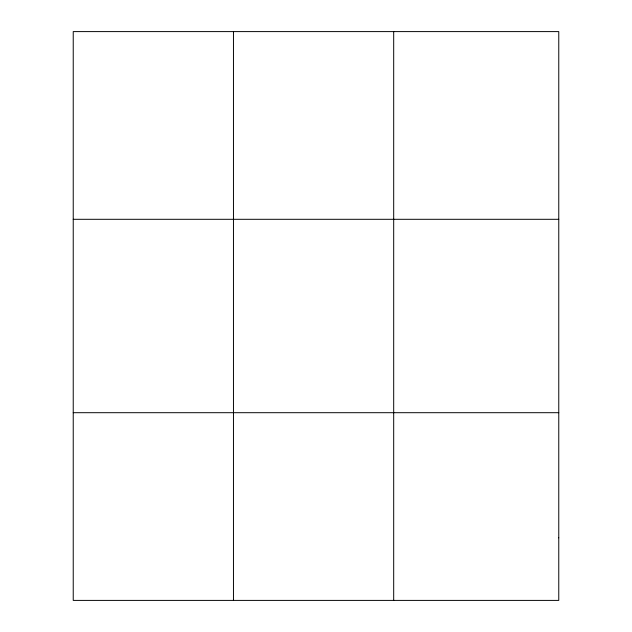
<?xml version="1.0" encoding="UTF-8"?>
<svg xmlns="http://www.w3.org/2000/svg" width="632" height="632" viewBox="0 0 632 632"><rect width="100%" height="100%" fill="white"/><g stroke="black" fill="none" stroke-linecap="round" stroke-linejoin="round"><path stroke-width="0.95" d="M233.461 600.4L233.461 31.6M393.689 600.4L393.689 31.6M73.233 219.304L558.767 219.304M73.233 412.696L558.767 412.696M558.767 537.832L558.767 600.4L73.233 600.4L73.233 31.6L558.767 31.6L558.767 537.832"/></g></svg>
